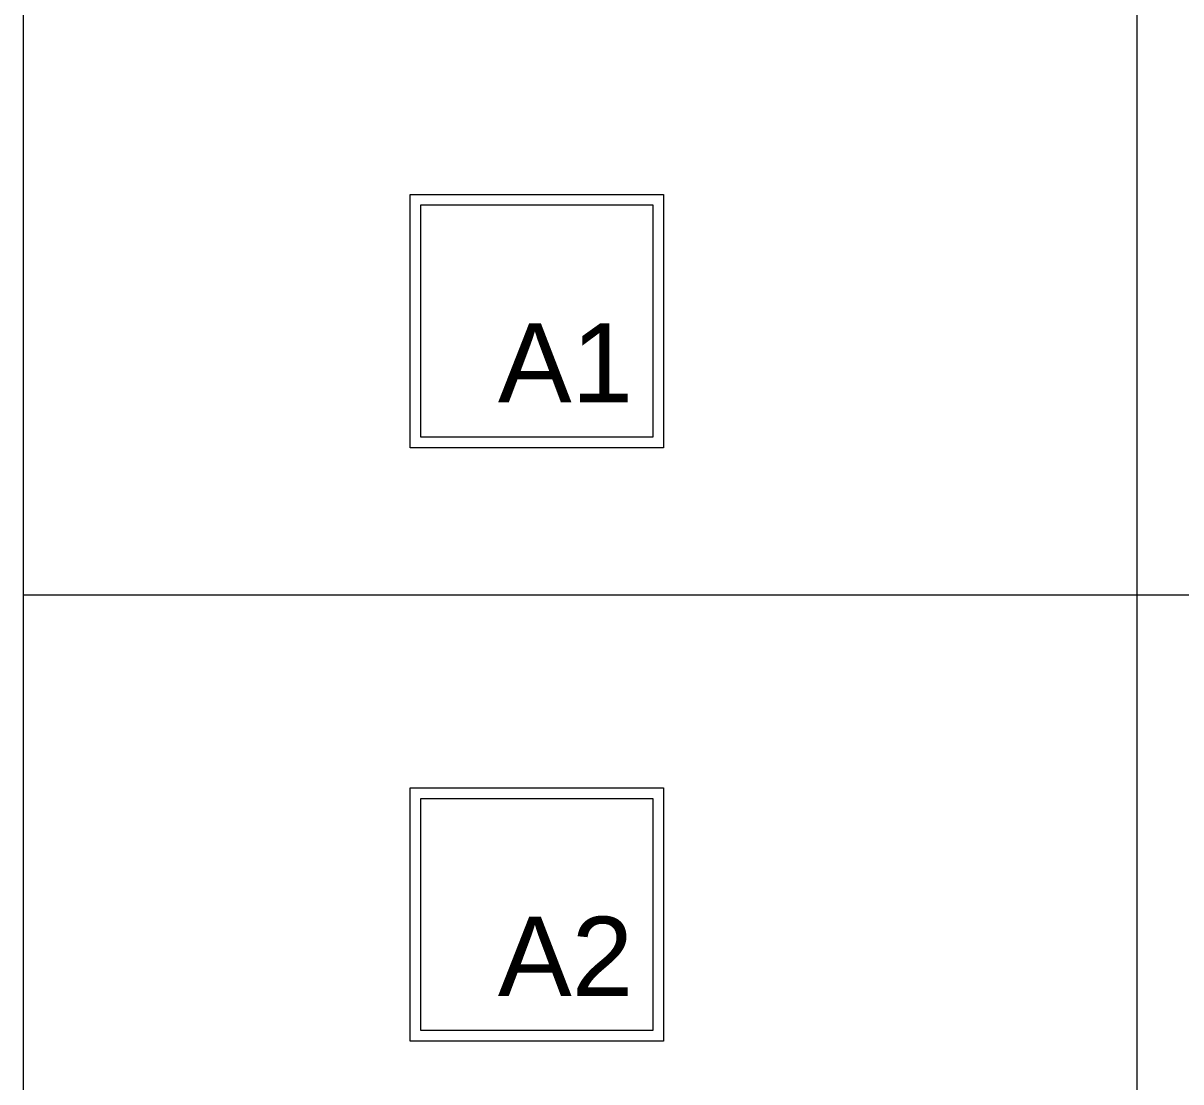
# Model space of a CAD drawing. Header units: inches. Extents: x -1427 to 2274, y -2183 to 260.
# Drawn here: x 742.7 to 852.4, y 55.7 to 155.9 of the extents above; entities that cross this region are included whole.
import ezdxf

# ---------------------------------------------------------------- set-up
doc = ezdxf.new("R2010")
doc.units = ezdxf.units.IN
doc.header["$MEASUREMENT"] = 0
for name, color, linetype, lineweight in [('A-DETL-MEDM', 33, 'Continuous', 20), ('A-DETL-THIN', 151, 'Continuous', 9), ('E-LITE-EQPM', 33, 'Continuous', 9), ('G-ANNO-TEXT', 231, 'Continuous', 9)]:
    doc.layers.add(name, color=color, linetype=linetype, lineweight=lineweight)
doc.styles.add('Arial', font='arial.ttf', dxfattribs={"height": 7.5})

# ---------------------------------------------------------------- blocks, each defined once
blk = doc.blocks.new('Family - ___-1055193-_A1004 - Light Fixture Schedule')
at = {"layer": 'E-LITE-EQPM', "lineweight": 20}
for p, q in [((-29.13, 139.71), (-5.13, 139.71)), ((-29.13, 115.71), (-29.13, 139.71)), ((-29.13, 115.71), (-29.13, 139.71)), ((-29.13, 139.71), (-5.13, 139.71)), ((-5.13, 139.71), (-5.13, 115.71)), ((-5.13, 139.71), (-5.13, 115.71)), ((-28.13, 116.71), (-28.13, 138.71)), ((-28.13, 138.71), (-6.13, 138.71)), ((-6.13, 138.71), (-6.13, 116.71)), ((-6.13, 116.71), (-28.13, 116.71)), ((-5.13, 115.71), (-29.13, 115.71)), ((-5.13, 115.71), (-29.13, 115.71))]:
    blk.add_line(p, q, dxfattribs=at)
blk = doc.blocks.new('Family - ___-2595803-_A1004 - Light Fixture Schedule')
at = {"layer": 'E-LITE-EQPM', "lineweight": 20}
for p, q in [((-29.13, 83.51), (-5.13, 83.51)), ((-29.13, 59.51), (-29.13, 83.51)), ((-29.13, 59.51), (-29.13, 83.51)), ((-29.13, 83.51), (-5.13, 83.51)), ((-5.13, 83.51), (-5.13, 59.51)), ((-5.13, 83.51), (-5.13, 59.51)), ((-28.13, 60.51), (-28.13, 82.51)), ((-28.13, 82.51), (-6.13, 82.51)), ((-6.13, 82.51), (-6.13, 60.51)), ((-6.13, 60.51), (-28.13, 60.51)), ((-5.13, 59.51), (-29.13, 59.51)), ((-5.13, 59.51), (-29.13, 59.51))]:
    blk.add_line(p, q, dxfattribs=at)

msp = doc.modelspace()

# ---------------------------------------------------------------- linework, layer by layer
at = {"layer": 'A-DETL-MEDM'}
msp.add_line((848.19, 205.97), (848.19, -516.23), dxfattribs=at)
at = {"layer": 'A-DETL-THIN'}
for p, q in [((742.71, -460.3), (742.71, 259.7)), ((742.69, 101.77), (1470.21, 101.77))]:
    msp.add_line(p, q, dxfattribs=at)

# ---------------------------------------------------------------- block references
at = {"color": 250, "lineweight": 20}
for name in ['Family - ___-1055193-_A1004 - Light Fixture Schedule', 'Family - ___-2595803-_A1004 - Light Fixture Schedule']:
    msp.add_blockref(name, (808.48, 0), dxfattribs=at)

# ---------------------------------------------------------------- texts
at = {"layer": 'G-ANNO-TEXT', "color": 7, "char_height": 7.5, "width": 16.059, "attachment_point": 1, "style": 'Arial'}
for s, insert in [('A1', (787.66, 127.51)), ('A2', (787.66, 71.3))]:
    msp.add_mtext(s, dxfattribs=dict(at, insert=insert))

doc.saveas('drawing.dxf')
